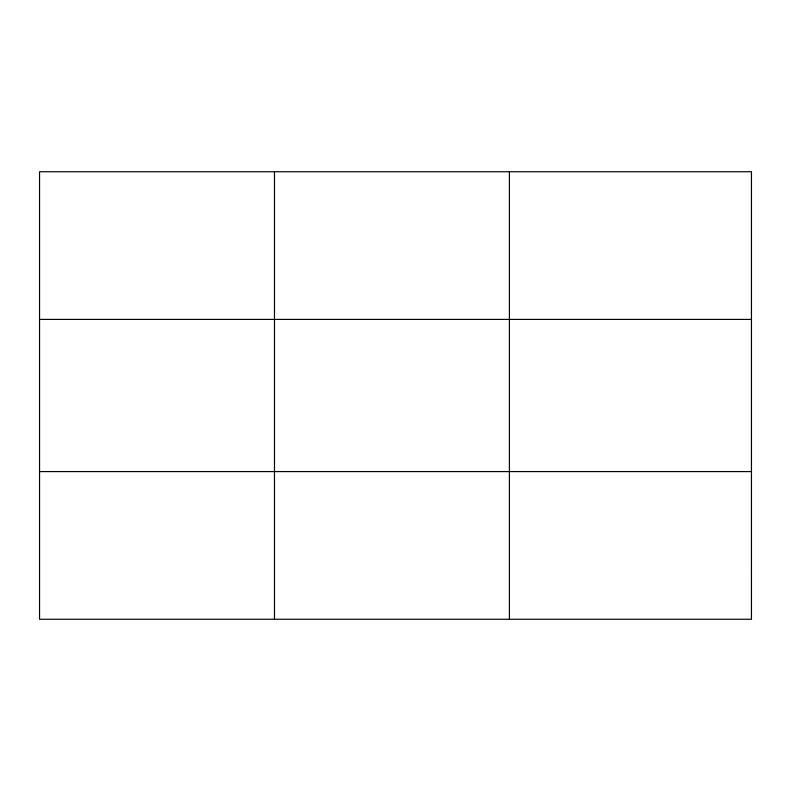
<?xml version="1.0" encoding="UTF-8"?>
<svg xmlns="http://www.w3.org/2000/svg" width="791" height="791" viewBox="0 0 791 791"><rect width="100%" height="100%" fill="white"/><g stroke="black" fill="none" stroke-linecap="round" stroke-linejoin="round"><path stroke-width="1.19" d="M274.477 171.736L274.477 619.264M509.404 171.736L509.404 619.264M39.55 319.416L751.45 319.416M39.55 471.584L751.45 471.584M751.45 570.034L751.45 619.264L39.55 619.264L39.55 171.736L751.45 171.736L751.45 570.034"/></g></svg>
